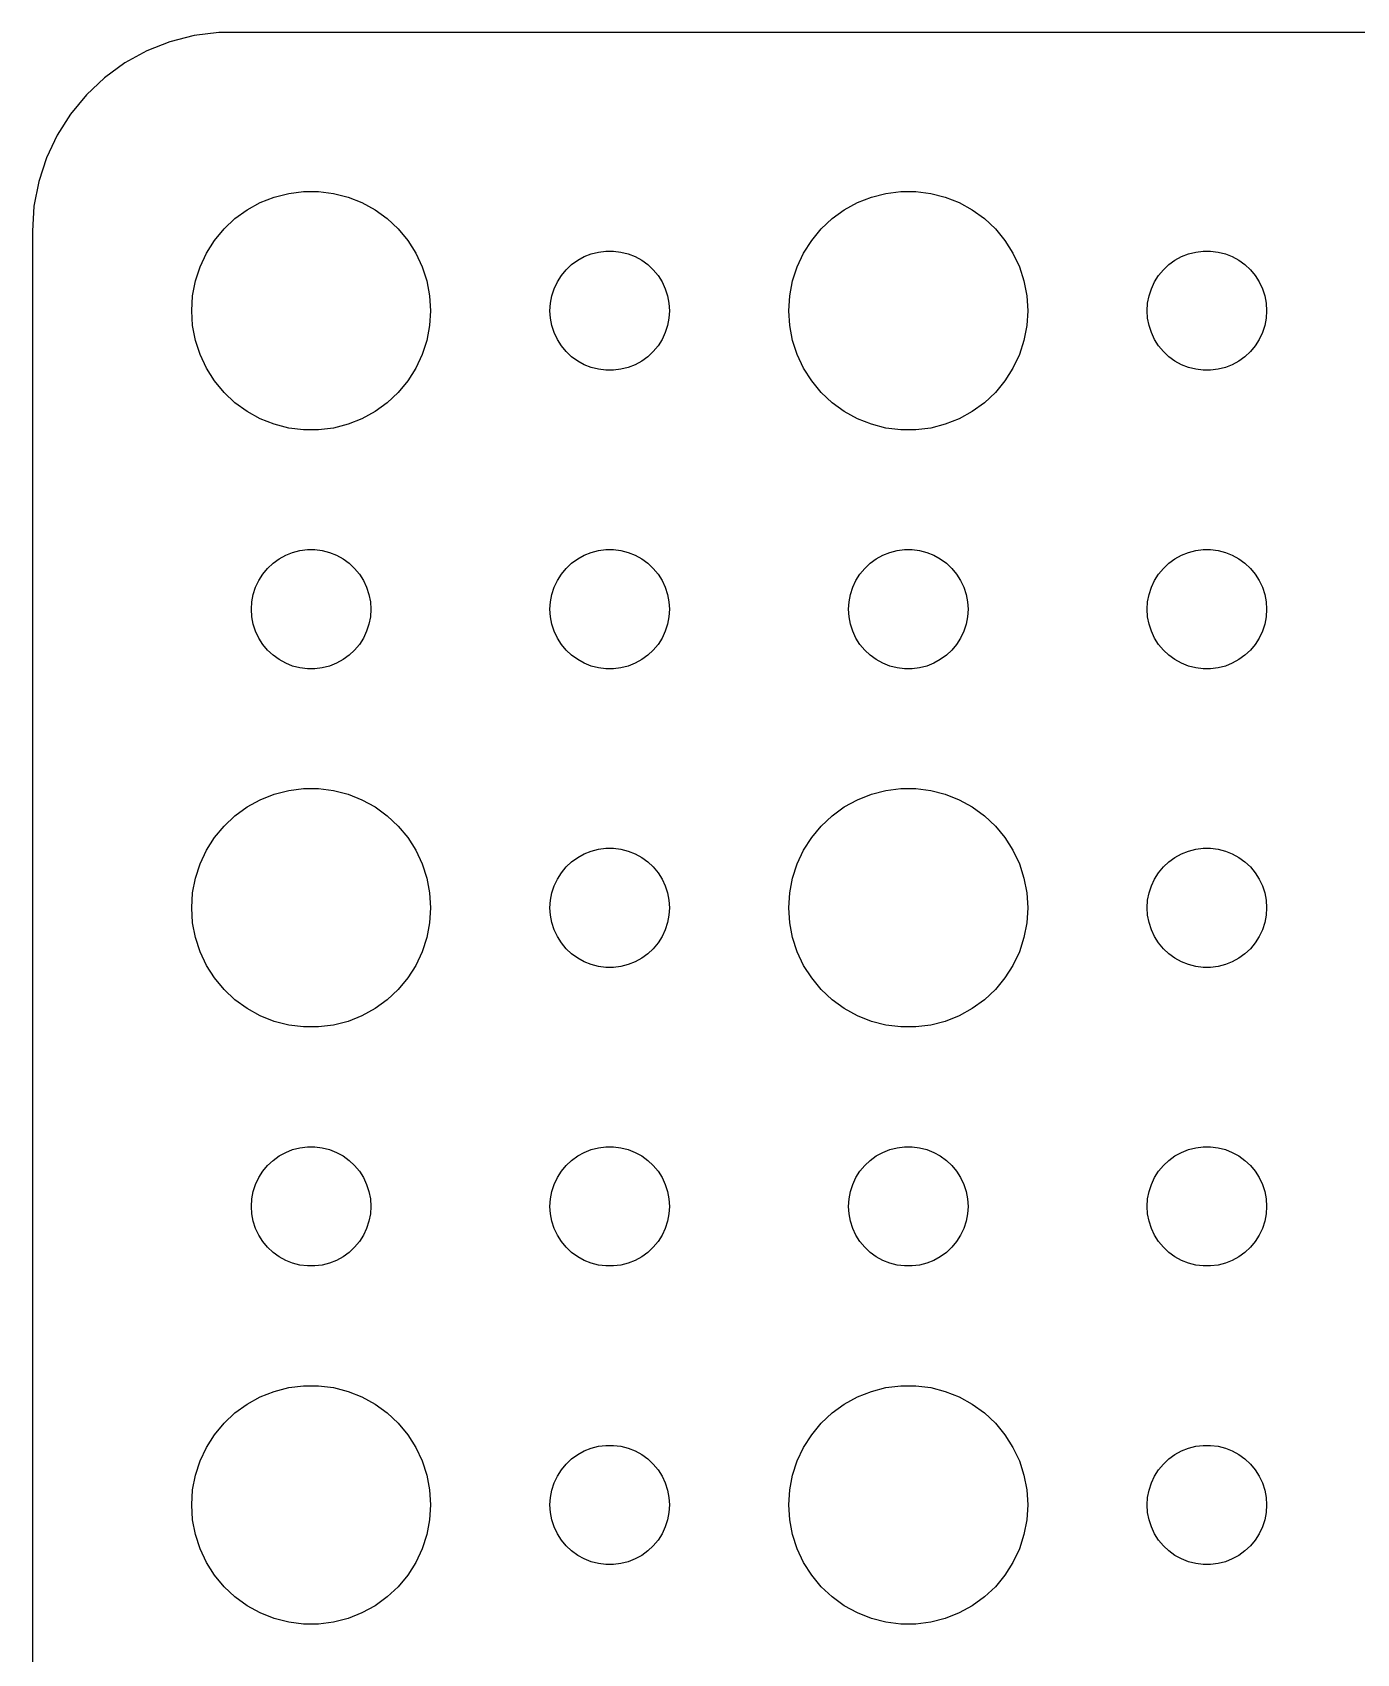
# Model space of a CAD drawing. Header units: metres. Extents: x -37 to 37, y 131 to 289.
# Drawn here: x -37 to -3.74, y 164.27 to 204.99 of the extents above; entities that cross this region are included whole.
import ezdxf

# ---------------------------------------------------------------- set-up
doc = ezdxf.new("R2010")
doc.units = ezdxf.units.M

msp = doc.modelspace()

# ---------------------------------------------------------------- linework, layer by layer
for p, q in [((-32.9369, 204.911), (-33.5451, 204.755)), ((-32.3139, 204.99), (-32.9369, 204.911)), ((32.3139, 204.99), (-32.3139, 204.99)), ((-34.1289, 204.524), (-34.6791, 204.222)), ((-33.5451, 204.755), (-34.1289, 204.524)), ((-34.6791, 204.222), (-35.1871, 203.853)), ((-35.1871, 203.853), (-35.6448, 203.423)), ((-35.6448, 203.423), (-36.0451, 202.939)), ((-36.0451, 202.939), (-36.3815, 202.409)), ((-36.3815, 202.409), (-36.6489, 201.841)), ((-36.6489, 201.841), (-36.8429, 201.243)), ((-36.8429, 201.243), (-36.9606, 200.627)), ((-31.2773, 200.714), (-30.927, 200.853)), ((-30.927, 200.853), (-30.5621, 200.947)), ((-30.5621, 200.947), (-30.1884, 200.994)), ((-30.1884, 200.994), (-29.8116, 200.994)), ((-29.8116, 200.994), (-29.4379, 200.947)), ((-29.4379, 200.947), (-29.0729, 200.853)), ((-29.0729, 200.853), (-28.7227, 200.714)), ((-16.2773, 200.714), (-15.927, 200.853)), ((-15.927, 200.853), (-15.5621, 200.947)), ((-15.5621, 200.947), (-15.1884, 200.994)), ((-15.1884, 200.994), (-14.8116, 200.994)), ((-14.8116, 200.994), (-14.4379, 200.947)), ((-14.4379, 200.947), (-14.0729, 200.853)), ((-14.0729, 200.853), (-13.7227, 200.714)), ((-36.9606, 200.627), (-37, 200)), ((-31.9123, 200.312), (-31.6075, 200.533)), ((-31.6075, 200.533), (-31.2773, 200.714)), ((-28.7227, 200.714), (-28.3925, 200.533)), ((-28.3925, 200.533), (-28.0877, 200.312)), ((-16.9123, 200.312), (-16.6075, 200.533)), ((-16.6075, 200.533), (-16.2773, 200.714)), ((-13.7227, 200.714), (-13.3925, 200.533)), ((-13.3925, 200.533), (-13.0877, 200.312)), ((-37, 200), (-37, 136)), ((-32.427, 199.763), (-32.1869, 200.054)), ((-32.1869, 200.054), (-31.9123, 200.312)), ((-28.0877, 200.312), (-27.8131, 200.054)), ((-27.8131, 200.054), (-27.5729, 199.763)), ((-17.427, 199.763), (-17.1869, 200.054)), ((-17.1869, 200.054), (-16.9123, 200.312)), ((-13.0877, 200.312), (-12.8131, 200.054)), ((-12.8131, 200.054), (-12.5729, 199.763)), ((-32.6289, 199.445), (-32.427, 199.763)), ((-27.5729, 199.763), (-27.3711, 199.445)), ((-17.6289, 199.445), (-17.427, 199.763)), ((-12.5729, 199.763), (-12.3711, 199.445)), ((-32.7893, 199.104), (-32.6289, 199.445)), ((-27.3711, 199.445), (-27.2107, 199.104)), ((-23.5934, 199.027), (-23.4561, 199.156)), ((-23.4561, 199.156), (-23.3037, 199.266)), ((-23.3037, 199.266), (-23.1387, 199.357)), ((-23.1387, 199.357), (-22.9635, 199.427)), ((-22.9635, 199.427), (-22.7811, 199.473)), ((-22.7811, 199.473), (-22.5942, 199.497)), ((-22.5942, 199.497), (-22.4058, 199.497)), ((-22.4058, 199.497), (-22.2189, 199.473)), ((-22.2189, 199.473), (-22.0365, 199.427)), ((-22.0365, 199.427), (-21.8613, 199.357)), ((-21.8613, 199.357), (-21.6963, 199.266)), ((-21.6963, 199.266), (-21.5439, 199.156)), ((-21.5439, 199.156), (-21.4065, 199.027)), ((-17.7893, 199.104), (-17.6289, 199.445)), ((-12.3711, 199.445), (-12.2107, 199.104)), ((-8.59344, 199.027), (-8.45613, 199.156)), ((-8.45613, 199.156), (-8.30373, 199.266)), ((-8.30373, 199.266), (-8.13866, 199.357)), ((-8.13866, 199.357), (-7.96352, 199.427)), ((-7.96352, 199.427), (-7.78107, 199.473)), ((-7.78107, 199.473), (-7.59418, 199.497)), ((-7.59418, 199.497), (-7.40581, 199.497)), ((-7.40581, 199.497), (-7.21892, 199.473)), ((-7.21892, 199.473), (-7.03647, 199.427)), ((-7.03647, 199.427), (-6.86133, 199.357)), ((-6.86133, 199.357), (-6.69626, 199.266)), ((-6.69626, 199.266), (-6.54385, 199.156)), ((-6.54385, 199.156), (-6.40654, 199.027)), ((-32.9763, 198.376), (-32.9057, 198.746)), ((-32.9057, 198.746), (-32.7893, 199.104)), ((-27.2107, 199.104), (-27.0942, 198.746)), ((-27.0942, 198.746), (-27.0237, 198.376)), ((-23.8145, 198.723), (-23.7135, 198.882)), ((-23.7135, 198.882), (-23.5934, 199.027)), ((-21.4065, 199.027), (-21.2865, 198.882)), ((-21.2865, 198.882), (-21.1855, 198.723)), ((-17.9763, 198.376), (-17.9057, 198.746)), ((-17.9057, 198.746), (-17.7893, 199.104)), ((-12.2107, 199.104), (-12.0942, 198.746)), ((-12.0942, 198.746), (-12.0237, 198.376)), ((-8.81445, 198.723), (-8.71352, 198.882)), ((-8.71352, 198.882), (-8.59344, 199.027)), ((-6.40654, 199.027), (-6.28647, 198.882)), ((-6.28647, 198.882), (-6.18553, 198.723)), ((-33, 198), (-32.9763, 198.376)), ((-27.0237, 198.376), (-27, 198)), ((-23.9882, 198.188), (-23.9529, 198.373)), ((-23.9529, 198.373), (-23.8947, 198.552)), ((-23.8947, 198.552), (-23.8145, 198.723)), ((-21.1855, 198.723), (-21.1053, 198.552)), ((-21.1053, 198.552), (-21.0471, 198.373)), ((-21.0471, 198.373), (-21.0118, 198.188)), ((-18, 198), (-17.9763, 198.376)), ((-12.0237, 198.376), (-12, 198)), ((-8.98816, 198.188), (-8.95287, 198.373)), ((-8.95287, 198.373), (-8.89465, 198.552)), ((-8.89465, 198.552), (-8.81445, 198.723)), ((-6.18553, 198.723), (-6.10533, 198.552)), ((-6.10533, 198.552), (-6.04712, 198.373)), ((-6.04712, 198.373), (-6.01183, 198.188)), ((-32.9763, 197.624), (-33, 198)), ((-27, 198), (-27.0237, 197.624)), ((-24, 198), (-23.9882, 198.188)), ((-23.9882, 197.812), (-24, 198)), ((-21.0118, 198.188), (-21, 198)), ((-21, 198), (-21.0118, 197.812)), ((-17.9763, 197.624), (-18, 198)), ((-12, 198), (-12.0237, 197.624)), ((-9, 198), (-8.98816, 198.188)), ((-8.98816, 197.812), (-9, 198)), ((-6.01183, 198.188), (-6, 198)), ((-6, 198), (-6.01183, 197.812)), ((-32.9057, 197.254), (-32.9763, 197.624)), ((-27.0237, 197.624), (-27.0942, 197.254)), ((-23.9529, 197.627), (-23.9882, 197.812)), ((-23.8947, 197.448), (-23.9529, 197.627)), ((-21.0471, 197.627), (-21.1053, 197.448)), ((-21.0118, 197.812), (-21.0471, 197.627)), ((-17.9057, 197.254), (-17.9763, 197.624)), ((-12.0237, 197.624), (-12.0942, 197.254)), ((-8.95287, 197.627), (-8.98816, 197.812)), ((-8.89465, 197.448), (-8.95287, 197.627)), ((-6.04712, 197.627), (-6.10533, 197.448)), ((-6.01183, 197.812), (-6.04712, 197.627)), ((-32.7893, 196.896), (-32.9057, 197.254)), ((-27.0942, 197.254), (-27.2107, 196.896)), ((-23.8145, 197.277), (-23.8947, 197.448)), ((-23.7135, 197.118), (-23.8145, 197.277)), ((-23.5934, 196.973), (-23.7135, 197.118)), ((-21.2865, 197.118), (-21.4065, 196.973)), ((-21.1855, 197.277), (-21.2865, 197.118)), ((-21.1053, 197.448), (-21.1855, 197.277)), ((-17.7893, 196.896), (-17.9057, 197.254)), ((-12.0942, 197.254), (-12.2107, 196.896)), ((-8.81445, 197.277), (-8.89465, 197.448)), ((-8.71352, 197.118), (-8.81445, 197.277)), ((-8.59344, 196.973), (-8.71352, 197.118)), ((-6.28647, 197.118), (-6.40654, 196.973)), ((-6.18553, 197.277), (-6.28647, 197.118)), ((-6.10533, 197.448), (-6.18553, 197.277)), ((-32.6289, 196.555), (-32.7893, 196.896)), ((-27.2107, 196.896), (-27.3711, 196.555)), ((-23.4561, 196.844), (-23.5934, 196.973)), ((-23.3037, 196.734), (-23.4561, 196.844)), ((-23.1387, 196.643), (-23.3037, 196.734)), ((-21.6963, 196.734), (-21.8613, 196.643)), ((-21.5439, 196.844), (-21.6963, 196.734)), ((-21.4065, 196.973), (-21.5439, 196.844)), ((-17.6289, 196.555), (-17.7893, 196.896)), ((-12.2107, 196.896), (-12.3711, 196.555)), ((-8.45613, 196.844), (-8.59344, 196.973)), ((-8.30373, 196.734), (-8.45613, 196.844)), ((-8.13866, 196.643), (-8.30373, 196.734)), ((-6.69626, 196.734), (-6.86133, 196.643)), ((-6.54385, 196.844), (-6.69626, 196.734)), ((-6.40654, 196.973), (-6.54385, 196.844)), ((-32.427, 196.237), (-32.6289, 196.555)), ((-27.3711, 196.555), (-27.5729, 196.237)), ((-22.9635, 196.573), (-23.1387, 196.643)), ((-22.7811, 196.527), (-22.9635, 196.573)), ((-22.5942, 196.503), (-22.7811, 196.527)), ((-22.4058, 196.503), (-22.5942, 196.503)), ((-22.2189, 196.527), (-22.4058, 196.503)), ((-22.0365, 196.573), (-22.2189, 196.527)), ((-21.8613, 196.643), (-22.0365, 196.573)), ((-17.427, 196.237), (-17.6289, 196.555)), ((-12.3711, 196.555), (-12.5729, 196.237)), ((-7.96352, 196.573), (-8.13866, 196.643)), ((-7.78107, 196.527), (-7.96352, 196.573)), ((-7.59418, 196.503), (-7.78107, 196.527)), ((-7.40581, 196.503), (-7.59418, 196.503)), ((-7.21892, 196.527), (-7.40581, 196.503)), ((-7.03647, 196.573), (-7.21892, 196.527)), ((-6.86133, 196.643), (-7.03647, 196.573)), ((-32.1869, 195.946), (-32.427, 196.237)), ((-31.9123, 195.688), (-32.1869, 195.946)), ((-27.8131, 195.946), (-28.0877, 195.688)), ((-27.5729, 196.237), (-27.8131, 195.946)), ((-17.1869, 195.946), (-17.427, 196.237)), ((-16.9123, 195.688), (-17.1869, 195.946)), ((-12.8131, 195.946), (-13.0877, 195.688)), ((-12.5729, 196.237), (-12.8131, 195.946)), ((-31.6075, 195.467), (-31.9123, 195.688)), ((-28.0877, 195.688), (-28.3925, 195.467)), ((-16.6075, 195.467), (-16.9123, 195.688)), ((-13.0877, 195.688), (-13.3925, 195.467)), ((-31.2773, 195.286), (-31.6075, 195.467)), ((-30.927, 195.147), (-31.2773, 195.286)), ((-30.5621, 195.053), (-30.927, 195.147)), ((-29.0729, 195.147), (-29.4379, 195.053)), ((-28.7227, 195.286), (-29.0729, 195.147)), ((-28.3925, 195.467), (-28.7227, 195.286)), ((-16.2773, 195.286), (-16.6075, 195.467)), ((-15.927, 195.147), (-16.2773, 195.286)), ((-15.5621, 195.053), (-15.927, 195.147)), ((-14.0729, 195.147), (-14.4379, 195.053)), ((-13.7227, 195.286), (-14.0729, 195.147)), ((-13.3925, 195.467), (-13.7227, 195.286)), ((-30.1884, 195.006), (-30.5621, 195.053)), ((-29.8116, 195.006), (-30.1884, 195.006)), ((-29.4379, 195.053), (-29.8116, 195.006)), ((-15.1884, 195.006), (-15.5621, 195.053)), ((-14.8116, 195.006), (-15.1884, 195.006)), ((-14.4379, 195.053), (-14.8116, 195.006)), ((-30.8037, 191.766), (-30.6387, 191.857)), ((-30.6387, 191.857), (-30.4635, 191.927)), ((-30.4635, 191.927), (-30.2811, 191.973)), ((-30.2811, 191.973), (-30.0942, 191.997)), ((-30.0942, 191.997), (-29.9058, 191.997)), ((-29.9058, 191.997), (-29.7189, 191.973)), ((-29.7189, 191.973), (-29.5365, 191.927)), ((-29.5365, 191.927), (-29.3613, 191.857)), ((-29.3613, 191.857), (-29.1963, 191.766)), ((-23.3037, 191.766), (-23.1387, 191.857)), ((-23.1387, 191.857), (-22.9635, 191.927)), ((-22.9635, 191.927), (-22.7811, 191.973)), ((-22.7811, 191.973), (-22.5942, 191.997)), ((-22.5942, 191.997), (-22.4058, 191.997)), ((-22.4058, 191.997), (-22.2189, 191.973)), ((-22.2189, 191.973), (-22.0365, 191.927)), ((-22.0365, 191.927), (-21.8613, 191.857)), ((-21.8613, 191.857), (-21.6963, 191.766)), ((-15.8037, 191.766), (-15.6387, 191.857)), ((-15.6387, 191.857), (-15.4635, 191.927)), ((-15.4635, 191.927), (-15.2811, 191.973)), ((-15.2811, 191.973), (-15.0942, 191.997)), ((-15.0942, 191.997), (-14.9058, 191.997)), ((-14.9058, 191.997), (-14.7189, 191.973)), ((-14.7189, 191.973), (-14.5365, 191.927)), ((-14.5365, 191.927), (-14.3613, 191.857)), ((-14.3613, 191.857), (-14.1963, 191.766)), ((-8.30373, 191.766), (-8.13866, 191.857)), ((-8.13866, 191.857), (-7.96352, 191.927)), ((-7.96352, 191.927), (-7.78107, 191.973)), ((-7.78107, 191.973), (-7.59418, 191.997)), ((-7.59418, 191.997), (-7.40581, 191.997)), ((-7.40581, 191.997), (-7.21892, 191.973)), ((-7.21892, 191.973), (-7.03647, 191.927)), ((-7.03647, 191.927), (-6.86133, 191.857)), ((-6.86133, 191.857), (-6.69626, 191.766)), ((-31.2135, 191.382), (-31.0934, 191.527)), ((-31.0934, 191.527), (-30.9561, 191.656)), ((-30.9561, 191.656), (-30.8037, 191.766)), ((-29.1963, 191.766), (-29.0439, 191.656)), ((-29.0439, 191.656), (-28.9065, 191.527)), ((-28.9065, 191.527), (-28.7865, 191.382)), ((-23.7135, 191.382), (-23.5934, 191.527)), ((-23.5934, 191.527), (-23.4561, 191.656)), ((-23.4561, 191.656), (-23.3037, 191.766)), ((-21.6963, 191.766), (-21.5439, 191.656)), ((-21.5439, 191.656), (-21.4065, 191.527)), ((-21.4065, 191.527), (-21.2865, 191.382)), ((-16.2135, 191.382), (-16.0934, 191.527)), ((-16.0934, 191.527), (-15.9561, 191.656)), ((-15.9561, 191.656), (-15.8037, 191.766)), ((-14.1963, 191.766), (-14.0439, 191.656)), ((-14.0439, 191.656), (-13.9065, 191.527)), ((-13.9065, 191.527), (-13.7865, 191.382)), ((-8.71352, 191.382), (-8.59344, 191.527)), ((-8.59344, 191.527), (-8.45613, 191.656)), ((-8.45613, 191.656), (-8.30373, 191.766)), ((-6.69626, 191.766), (-6.54385, 191.656)), ((-6.54385, 191.656), (-6.40654, 191.527)), ((-6.40654, 191.527), (-6.28647, 191.382)), ((-31.4529, 190.873), (-31.3947, 191.052)), ((-31.3947, 191.052), (-31.3145, 191.223)), ((-31.3145, 191.223), (-31.2135, 191.382)), ((-28.7865, 191.382), (-28.6855, 191.223)), ((-28.6855, 191.223), (-28.6053, 191.052)), ((-28.6053, 191.052), (-28.5471, 190.873)), ((-23.9529, 190.873), (-23.8947, 191.052)), ((-23.8947, 191.052), (-23.8145, 191.223)), ((-23.8145, 191.223), (-23.7135, 191.382)), ((-21.2865, 191.382), (-21.1855, 191.223)), ((-21.1855, 191.223), (-21.1053, 191.052)), ((-21.1053, 191.052), (-21.0471, 190.873)), ((-16.4529, 190.873), (-16.3947, 191.052)), ((-16.3947, 191.052), (-16.3145, 191.223)), ((-16.3145, 191.223), (-16.2135, 191.382)), ((-13.7865, 191.382), (-13.6855, 191.223)), ((-13.6855, 191.223), (-13.6053, 191.052)), ((-13.6053, 191.052), (-13.5471, 190.873)), ((-8.95287, 190.873), (-8.89465, 191.052)), ((-8.89465, 191.052), (-8.81445, 191.223)), ((-8.81445, 191.223), (-8.71352, 191.382)), ((-6.28647, 191.382), (-6.18553, 191.223)), ((-6.18553, 191.223), (-6.10533, 191.052)), ((-6.10533, 191.052), (-6.04712, 190.873)), ((-31.5, 190.5), (-31.4882, 190.688)), ((-31.4882, 190.688), (-31.4529, 190.873)), ((-28.5471, 190.873), (-28.5118, 190.688)), ((-28.5118, 190.688), (-28.5, 190.5)), ((-24, 190.5), (-23.9882, 190.688)), ((-23.9882, 190.688), (-23.9529, 190.873)), ((-21.0471, 190.873), (-21.0118, 190.688)), ((-21.0118, 190.688), (-21, 190.5)), ((-16.5, 190.5), (-16.4882, 190.688)), ((-16.4882, 190.688), (-16.4529, 190.873)), ((-13.5471, 190.873), (-13.5118, 190.688)), ((-13.5118, 190.688), (-13.5, 190.5)), ((-9, 190.5), (-8.98816, 190.688)), ((-8.98816, 190.688), (-8.95287, 190.873)), ((-6.04712, 190.873), (-6.01183, 190.688)), ((-6.01183, 190.688), (-6, 190.5)), ((-31.4882, 190.312), (-31.5, 190.5)), ((-31.4529, 190.127), (-31.4882, 190.312)), ((-28.5118, 190.312), (-28.5471, 190.127)), ((-28.5, 190.5), (-28.5118, 190.312)), ((-23.9882, 190.312), (-24, 190.5)), ((-23.9529, 190.127), (-23.9882, 190.312)), ((-21.0118, 190.312), (-21.0471, 190.127)), ((-21, 190.5), (-21.0118, 190.312)), ((-16.4882, 190.312), (-16.5, 190.5)), ((-16.4529, 190.127), (-16.4882, 190.312)), ((-13.5118, 190.312), (-13.5471, 190.127)), ((-13.5, 190.5), (-13.5118, 190.312)), ((-8.98816, 190.312), (-9, 190.5)), ((-8.95287, 190.127), (-8.98816, 190.312)), ((-6.01183, 190.312), (-6.04712, 190.127)), ((-6, 190.5), (-6.01183, 190.312)), ((-31.3947, 189.948), (-31.4529, 190.127)), ((-31.3145, 189.777), (-31.3947, 189.948)), ((-31.2135, 189.618), (-31.3145, 189.777)), ((-28.6855, 189.777), (-28.7865, 189.618)), ((-28.6053, 189.948), (-28.6855, 189.777)), ((-28.5471, 190.127), (-28.6053, 189.948)), ((-23.8947, 189.948), (-23.9529, 190.127)), ((-23.8145, 189.777), (-23.8947, 189.948)), ((-23.7135, 189.618), (-23.8145, 189.777)), ((-21.1855, 189.777), (-21.2865, 189.618)), ((-21.1053, 189.948), (-21.1855, 189.777)), ((-21.0471, 190.127), (-21.1053, 189.948)), ((-16.3947, 189.948), (-16.4529, 190.127)), ((-16.3145, 189.777), (-16.3947, 189.948)), ((-16.2135, 189.618), (-16.3145, 189.777)), ((-13.6855, 189.777), (-13.7865, 189.618)), ((-13.6053, 189.948), (-13.6855, 189.777)), ((-13.5471, 190.127), (-13.6053, 189.948)), ((-8.89465, 189.948), (-8.95287, 190.127)), ((-8.81445, 189.777), (-8.89465, 189.948)), ((-8.71352, 189.618), (-8.81445, 189.777)), ((-6.18553, 189.777), (-6.28647, 189.618)), ((-6.10533, 189.948), (-6.18553, 189.777)), ((-6.04712, 190.127), (-6.10533, 189.948)), ((-31.0934, 189.473), (-31.2135, 189.618)), ((-30.9561, 189.344), (-31.0934, 189.473)), ((-28.9065, 189.473), (-29.0439, 189.344)), ((-28.7865, 189.618), (-28.9065, 189.473)), ((-23.5934, 189.473), (-23.7135, 189.618)), ((-23.4561, 189.344), (-23.5934, 189.473)), ((-21.4065, 189.473), (-21.5439, 189.344)), ((-21.2865, 189.618), (-21.4065, 189.473)), ((-16.0934, 189.473), (-16.2135, 189.618)), ((-15.9561, 189.344), (-16.0934, 189.473)), ((-13.9065, 189.473), (-14.0439, 189.344)), ((-13.7865, 189.618), (-13.9065, 189.473)), ((-8.59344, 189.473), (-8.71352, 189.618)), ((-8.45613, 189.344), (-8.59344, 189.473)), ((-6.40654, 189.473), (-6.54385, 189.344)), ((-6.28647, 189.618), (-6.40654, 189.473)), ((-30.8037, 189.234), (-30.9561, 189.344)), ((-30.6387, 189.143), (-30.8037, 189.234)), ((-30.4635, 189.073), (-30.6387, 189.143)), ((-30.2811, 189.027), (-30.4635, 189.073)), ((-30.0942, 189.003), (-30.2811, 189.027)), ((-29.9058, 189.003), (-30.0942, 189.003)), ((-29.7189, 189.027), (-29.9058, 189.003)), ((-29.5365, 189.073), (-29.7189, 189.027)), ((-29.3613, 189.143), (-29.5365, 189.073)), ((-29.1963, 189.234), (-29.3613, 189.143)), ((-29.0439, 189.344), (-29.1963, 189.234)), ((-23.3037, 189.234), (-23.4561, 189.344)), ((-23.1387, 189.143), (-23.3037, 189.234)), ((-22.9635, 189.073), (-23.1387, 189.143)), ((-22.7811, 189.027), (-22.9635, 189.073)), ((-22.5942, 189.003), (-22.7811, 189.027)), ((-22.4058, 189.003), (-22.5942, 189.003)), ((-22.2189, 189.027), (-22.4058, 189.003)), ((-22.0365, 189.073), (-22.2189, 189.027)), ((-21.8613, 189.143), (-22.0365, 189.073)), ((-21.6963, 189.234), (-21.8613, 189.143)), ((-21.5439, 189.344), (-21.6963, 189.234)), ((-15.8037, 189.234), (-15.9561, 189.344)), ((-15.6387, 189.143), (-15.8037, 189.234)), ((-15.4635, 189.073), (-15.6387, 189.143)), ((-15.2811, 189.027), (-15.4635, 189.073)), ((-15.0942, 189.003), (-15.2811, 189.027)), ((-14.9058, 189.003), (-15.0942, 189.003)), ((-14.7189, 189.027), (-14.9058, 189.003)), ((-14.5365, 189.073), (-14.7189, 189.027)), ((-14.3613, 189.143), (-14.5365, 189.073)), ((-14.1963, 189.234), (-14.3613, 189.143)), ((-14.0439, 189.344), (-14.1963, 189.234)), ((-8.30373, 189.234), (-8.45613, 189.344)), ((-8.13866, 189.143), (-8.30373, 189.234)), ((-7.96352, 189.073), (-8.13866, 189.143)), ((-7.78107, 189.027), (-7.96352, 189.073)), ((-7.59418, 189.003), (-7.78107, 189.027)), ((-7.40581, 189.003), (-7.59418, 189.003)), ((-7.21892, 189.027), (-7.40581, 189.003)), ((-7.03647, 189.073), (-7.21892, 189.027)), ((-6.86133, 189.143), (-7.03647, 189.073)), ((-6.69626, 189.234), (-6.86133, 189.143)), ((-6.54385, 189.344), (-6.69626, 189.234)), ((-31.6075, 185.533), (-31.2773, 185.714)), ((-31.2773, 185.714), (-30.927, 185.853)), ((-30.927, 185.853), (-30.5621, 185.947)), ((-30.5621, 185.947), (-30.1884, 185.994)), ((-30.1884, 185.994), (-29.8116, 185.994)), ((-29.8116, 185.994), (-29.4379, 185.947)), ((-29.4379, 185.947), (-29.0729, 185.853)), ((-29.0729, 185.853), (-28.7227, 185.714)), ((-28.7227, 185.714), (-28.3925, 185.533)), ((-16.6075, 185.533), (-16.2773, 185.714)), ((-16.2773, 185.714), (-15.927, 185.853)), ((-15.927, 185.853), (-15.5621, 185.947)), ((-15.5621, 185.947), (-15.1884, 185.994)), ((-15.1884, 185.994), (-14.8116, 185.994)), ((-14.8116, 185.994), (-14.4379, 185.947)), ((-14.4379, 185.947), (-14.0729, 185.853)), ((-14.0729, 185.853), (-13.7227, 185.714)), ((-13.7227, 185.714), (-13.3925, 185.533)), ((-32.1869, 185.054), (-31.9123, 185.312)), ((-31.9123, 185.312), (-31.6075, 185.533)), ((-28.3925, 185.533), (-28.0877, 185.312)), ((-28.0877, 185.312), (-27.8131, 185.054)), ((-17.1869, 185.054), (-16.9123, 185.312)), ((-16.9123, 185.312), (-16.6075, 185.533)), ((-13.3925, 185.533), (-13.0877, 185.312)), ((-13.0877, 185.312), (-12.8131, 185.054)), ((-32.427, 184.763), (-32.1869, 185.054)), ((-27.8131, 185.054), (-27.5729, 184.763)), ((-17.427, 184.763), (-17.1869, 185.054)), ((-12.8131, 185.054), (-12.5729, 184.763)), ((-32.6289, 184.445), (-32.427, 184.763)), ((-27.5729, 184.763), (-27.3711, 184.445)), ((-22.7811, 184.473), (-22.5942, 184.497)), ((-22.5942, 184.497), (-22.4058, 184.497)), ((-22.4058, 184.497), (-22.2189, 184.473)), ((-17.6289, 184.445), (-17.427, 184.763)), ((-12.5729, 184.763), (-12.3711, 184.445)), ((-7.78107, 184.473), (-7.59418, 184.497)), ((-7.59418, 184.497), (-7.40581, 184.497)), ((-7.40581, 184.497), (-7.21892, 184.473)), ((-32.9057, 183.746), (-32.7893, 184.104)), ((-32.7893, 184.104), (-32.6289, 184.445)), ((-27.3711, 184.445), (-27.2107, 184.104)), ((-27.2107, 184.104), (-27.0942, 183.746)), ((-23.5934, 184.027), (-23.4561, 184.156)), ((-23.4561, 184.156), (-23.3037, 184.266)), ((-23.3037, 184.266), (-23.1387, 184.357)), ((-23.1387, 184.357), (-22.9635, 184.427)), ((-22.9635, 184.427), (-22.7811, 184.473)), ((-22.2189, 184.473), (-22.0365, 184.427)), ((-22.0365, 184.427), (-21.8613, 184.357)), ((-21.8613, 184.357), (-21.6963, 184.266)), ((-21.6963, 184.266), (-21.5439, 184.156)), ((-21.5439, 184.156), (-21.4065, 184.027)), ((-17.9057, 183.746), (-17.7893, 184.104)), ((-17.7893, 184.104), (-17.6289, 184.445)), ((-12.3711, 184.445), (-12.2107, 184.104)), ((-12.2107, 184.104), (-12.0942, 183.746)), ((-8.59344, 184.027), (-8.45613, 184.156)), ((-8.45613, 184.156), (-8.30373, 184.266)), ((-8.30373, 184.266), (-8.13866, 184.357)), ((-8.13866, 184.357), (-7.96352, 184.427)), ((-7.96352, 184.427), (-7.78107, 184.473)), ((-7.21892, 184.473), (-7.03647, 184.427)), ((-7.03647, 184.427), (-6.86133, 184.357)), ((-6.86133, 184.357), (-6.69626, 184.266)), ((-6.69626, 184.266), (-6.54385, 184.156)), ((-6.54385, 184.156), (-6.40654, 184.027)), ((-32.9763, 183.376), (-32.9057, 183.746)), ((-27.0942, 183.746), (-27.0237, 183.376)), ((-23.8947, 183.552), (-23.8145, 183.723)), ((-23.8145, 183.723), (-23.7135, 183.882)), ((-23.7135, 183.882), (-23.5934, 184.027)), ((-21.4065, 184.027), (-21.2865, 183.882)), ((-21.2865, 183.882), (-21.1855, 183.723)), ((-21.1855, 183.723), (-21.1053, 183.552)), ((-17.9763, 183.376), (-17.9057, 183.746)), ((-12.0942, 183.746), (-12.0237, 183.376)), ((-8.89465, 183.552), (-8.81445, 183.723)), ((-8.81445, 183.723), (-8.71352, 183.882)), ((-8.71352, 183.882), (-8.59344, 184.027)), ((-6.40654, 184.027), (-6.28647, 183.882)), ((-6.28647, 183.882), (-6.18553, 183.723)), ((-6.18553, 183.723), (-6.10533, 183.552)), ((-33, 183), (-32.9763, 183.376)), ((-27.0237, 183.376), (-27, 183)), ((-23.9882, 183.188), (-23.9529, 183.373)), ((-23.9529, 183.373), (-23.8947, 183.552)), ((-21.1053, 183.552), (-21.0471, 183.373)), ((-21.0471, 183.373), (-21.0118, 183.188)), ((-18, 183), (-17.9763, 183.376)), ((-12.0237, 183.376), (-12, 183)), ((-8.98816, 183.188), (-8.95287, 183.373)), ((-8.95287, 183.373), (-8.89465, 183.552)), ((-6.10533, 183.552), (-6.04712, 183.373)), ((-6.04712, 183.373), (-6.01183, 183.188)), ((-32.9763, 182.624), (-33, 183)), ((-27, 183), (-27.0237, 182.624)), ((-24, 183), (-23.9882, 183.188)), ((-23.9882, 182.812), (-24, 183)), ((-21.0118, 183.188), (-21, 183)), ((-21, 183), (-21.0118, 182.812)), ((-17.9763, 182.624), (-18, 183)), ((-12, 183), (-12.0237, 182.624)), ((-9, 183), (-8.98816, 183.188)), ((-8.98816, 182.812), (-9, 183)), ((-6.01183, 183.188), (-6, 183)), ((-6, 183), (-6.01183, 182.812)), ((-32.9057, 182.254), (-32.9763, 182.624)), ((-27.0237, 182.624), (-27.0942, 182.254)), ((-23.9529, 182.627), (-23.9882, 182.812)), ((-23.8947, 182.448), (-23.9529, 182.627)), ((-23.8145, 182.277), (-23.8947, 182.448)), ((-21.1053, 182.448), (-21.1855, 182.277)), ((-21.0471, 182.627), (-21.1053, 182.448)), ((-21.0118, 182.812), (-21.0471, 182.627)), ((-17.9057, 182.254), (-17.9763, 182.624)), ((-12.0237, 182.624), (-12.0942, 182.254)), ((-8.95287, 182.627), (-8.98816, 182.812)), ((-8.89465, 182.448), (-8.95287, 182.627)), ((-8.81445, 182.277), (-8.89465, 182.448)), ((-6.10533, 182.448), (-6.18553, 182.277)), ((-6.04712, 182.627), (-6.10533, 182.448)), ((-6.01183, 182.812), (-6.04712, 182.627)), ((-32.7893, 181.896), (-32.9057, 182.254)), ((-27.0942, 182.254), (-27.2107, 181.896)), ((-23.7135, 182.118), (-23.8145, 182.277)), ((-23.5934, 181.973), (-23.7135, 182.118)), ((-21.2865, 182.118), (-21.4065, 181.973)), ((-21.1855, 182.277), (-21.2865, 182.118)), ((-17.7893, 181.896), (-17.9057, 182.254)), ((-12.0942, 182.254), (-12.2107, 181.896)), ((-8.71352, 182.118), (-8.81445, 182.277)), ((-8.59344, 181.973), (-8.71352, 182.118)), ((-6.28647, 182.118), (-6.40654, 181.973)), ((-6.18553, 182.277), (-6.28647, 182.118)), ((-32.6289, 181.555), (-32.7893, 181.896)), ((-27.2107, 181.896), (-27.3711, 181.555)), ((-23.4561, 181.844), (-23.5934, 181.973)), ((-23.3037, 181.734), (-23.4561, 181.844)), ((-23.1387, 181.643), (-23.3037, 181.734)), ((-22.9635, 181.573), (-23.1387, 181.643)), ((-21.8613, 181.643), (-22.0365, 181.573)), ((-21.6963, 181.734), (-21.8613, 181.643)), ((-21.5439, 181.844), (-21.6963, 181.734)), ((-21.4065, 181.973), (-21.5439, 181.844)), ((-17.6289, 181.555), (-17.7893, 181.896)), ((-12.2107, 181.896), (-12.3711, 181.555)), ((-8.45613, 181.844), (-8.59344, 181.973)), ((-8.30373, 181.734), (-8.45613, 181.844)), ((-8.13866, 181.643), (-8.30373, 181.734)), ((-7.96352, 181.573), (-8.13866, 181.643)), ((-6.86133, 181.643), (-7.03647, 181.573)), ((-6.69626, 181.734), (-6.86133, 181.643)), ((-6.54385, 181.844), (-6.69626, 181.734)), ((-6.40654, 181.973), (-6.54385, 181.844)), ((-32.427, 181.237), (-32.6289, 181.555)), ((-32.1869, 180.946), (-32.427, 181.237)), ((-27.5729, 181.237), (-27.8131, 180.946)), ((-27.3711, 181.555), (-27.5729, 181.237)), ((-22.7811, 181.527), (-22.9635, 181.573)), ((-22.5942, 181.503), (-22.7811, 181.527)), ((-22.4058, 181.503), (-22.5942, 181.503)), ((-22.2189, 181.527), (-22.4058, 181.503)), ((-22.0365, 181.573), (-22.2189, 181.527)), ((-17.427, 181.237), (-17.6289, 181.555)), ((-17.1869, 180.946), (-17.427, 181.237)), ((-12.5729, 181.237), (-12.8131, 180.946)), ((-12.3711, 181.555), (-12.5729, 181.237)), ((-7.78107, 181.527), (-7.96352, 181.573)), ((-7.59418, 181.503), (-7.78107, 181.527)), ((-7.40581, 181.503), (-7.59418, 181.503)), ((-7.21892, 181.527), (-7.40581, 181.503)), ((-7.03647, 181.573), (-7.21892, 181.527)), ((-31.9123, 180.688), (-32.1869, 180.946)), ((-27.8131, 180.946), (-28.0877, 180.688)), ((-16.9123, 180.688), (-17.1869, 180.946)), ((-12.8131, 180.946), (-13.0877, 180.688)), ((-31.6075, 180.467), (-31.9123, 180.688)), ((-31.2773, 180.286), (-31.6075, 180.467)), ((-28.3925, 180.467), (-28.7227, 180.286)), ((-28.0877, 180.688), (-28.3925, 180.467)), ((-16.6075, 180.467), (-16.9123, 180.688)), ((-16.2773, 180.286), (-16.6075, 180.467)), ((-13.3925, 180.467), (-13.7227, 180.286)), ((-13.0877, 180.688), (-13.3925, 180.467)), ((-30.927, 180.147), (-31.2773, 180.286)), ((-30.5621, 180.053), (-30.927, 180.147)), ((-30.1884, 180.006), (-30.5621, 180.053)), ((-29.8116, 180.006), (-30.1884, 180.006)), ((-29.4379, 180.053), (-29.8116, 180.006)), ((-29.0729, 180.147), (-29.4379, 180.053)), ((-28.7227, 180.286), (-29.0729, 180.147)), ((-15.927, 180.147), (-16.2773, 180.286)), ((-15.5621, 180.053), (-15.927, 180.147)), ((-15.1884, 180.006), (-15.5621, 180.053)), ((-14.8116, 180.006), (-15.1884, 180.006)), ((-14.4379, 180.053), (-14.8116, 180.006)), ((-14.0729, 180.147), (-14.4379, 180.053)), ((-13.7227, 180.286), (-14.0729, 180.147)), ((-30.9561, 176.656), (-30.8037, 176.766)), ((-30.8037, 176.766), (-30.6387, 176.857)), ((-30.6387, 176.857), (-30.4635, 176.927)), ((-30.4635, 176.927), (-30.2811, 176.973)), ((-30.2811, 176.973), (-30.0942, 176.997)), ((-30.0942, 176.997), (-29.9058, 176.997)), ((-29.9058, 176.997), (-29.7189, 176.973)), ((-29.7189, 176.973), (-29.5365, 176.927)), ((-29.5365, 176.927), (-29.3613, 176.857)), ((-29.3613, 176.857), (-29.1963, 176.766)), ((-29.1963, 176.766), (-29.0439, 176.656)), ((-23.4561, 176.656), (-23.3037, 176.766)), ((-23.3037, 176.766), (-23.1387, 176.857)), ((-23.1387, 176.857), (-22.9635, 176.927)), ((-22.9635, 176.927), (-22.7811, 176.973)), ((-22.7811, 176.973), (-22.5942, 176.997)), ((-22.5942, 176.997), (-22.4058, 176.997)), ((-22.4058, 176.997), (-22.2189, 176.973)), ((-22.2189, 176.973), (-22.0365, 176.927)), ((-22.0365, 176.927), (-21.8613, 176.857)), ((-21.8613, 176.857), (-21.6963, 176.766)), ((-21.6963, 176.766), (-21.5439, 176.656)), ((-15.9561, 176.656), (-15.8037, 176.766)), ((-15.8037, 176.766), (-15.6387, 176.857)), ((-15.6387, 176.857), (-15.4635, 176.927)), ((-15.4635, 176.927), (-15.2811, 176.973)), ((-15.2811, 176.973), (-15.0942, 176.997)), ((-15.0942, 176.997), (-14.9058, 176.997)), ((-14.9058, 176.997), (-14.7189, 176.973)), ((-14.7189, 176.973), (-14.5365, 176.927)), ((-14.5365, 176.927), (-14.3613, 176.857)), ((-14.3613, 176.857), (-14.1963, 176.766)), ((-14.1963, 176.766), (-14.0439, 176.656)), ((-8.45613, 176.656), (-8.30373, 176.766)), ((-8.30373, 176.766), (-8.13866, 176.857)), ((-8.13866, 176.857), (-7.96352, 176.927)), ((-7.96352, 176.927), (-7.78107, 176.973)), ((-7.78107, 176.973), (-7.59418, 176.997)), ((-7.59418, 176.997), (-7.40581, 176.997)), ((-7.40581, 176.997), (-7.21892, 176.973)), ((-7.21892, 176.973), (-7.03647, 176.927)), ((-7.03647, 176.927), (-6.86133, 176.857)), ((-6.86133, 176.857), (-6.69626, 176.766)), ((-6.69626, 176.766), (-6.54385, 176.656)), ((-31.3145, 176.223), (-31.2135, 176.382)), ((-31.2135, 176.382), (-31.0934, 176.527)), ((-31.0934, 176.527), (-30.9561, 176.656)), ((-29.0439, 176.656), (-28.9065, 176.527)), ((-28.9065, 176.527), (-28.7865, 176.382)), ((-28.7865, 176.382), (-28.6855, 176.223)), ((-23.8145, 176.223), (-23.7135, 176.382)), ((-23.7135, 176.382), (-23.5934, 176.527)), ((-23.5934, 176.527), (-23.4561, 176.656)), ((-21.5439, 176.656), (-21.4065, 176.527)), ((-21.4065, 176.527), (-21.2865, 176.382)), ((-21.2865, 176.382), (-21.1855, 176.223)), ((-16.3145, 176.223), (-16.2135, 176.382)), ((-16.2135, 176.382), (-16.0934, 176.527)), ((-16.0934, 176.527), (-15.9561, 176.656)), ((-14.0439, 176.656), (-13.9065, 176.527)), ((-13.9065, 176.527), (-13.7865, 176.382)), ((-13.7865, 176.382), (-13.6855, 176.223)), ((-8.81445, 176.223), (-8.71352, 176.382)), ((-8.71352, 176.382), (-8.59344, 176.527)), ((-8.59344, 176.527), (-8.45613, 176.656)), ((-6.54385, 176.656), (-6.40654, 176.527)), ((-6.40654, 176.527), (-6.28647, 176.382)), ((-6.28647, 176.382), (-6.18553, 176.223)), ((-31.4529, 175.873), (-31.3947, 176.052)), ((-31.3947, 176.052), (-31.3145, 176.223)), ((-28.6855, 176.223), (-28.6053, 176.052)), ((-28.6053, 176.052), (-28.5471, 175.873)), ((-23.9529, 175.873), (-23.8947, 176.052)), ((-23.8947, 176.052), (-23.8145, 176.223)), ((-21.1855, 176.223), (-21.1053, 176.052)), ((-21.1053, 176.052), (-21.0471, 175.873)), ((-16.4529, 175.873), (-16.3947, 176.052)), ((-16.3947, 176.052), (-16.3145, 176.223)), ((-13.6855, 176.223), (-13.6053, 176.052)), ((-13.6053, 176.052), (-13.5471, 175.873)), ((-8.95287, 175.873), (-8.89465, 176.052)), ((-8.89465, 176.052), (-8.81445, 176.223)), ((-6.18553, 176.223), (-6.10533, 176.052)), ((-6.10533, 176.052), (-6.04712, 175.873)), ((-31.5, 175.5), (-31.4882, 175.688)), ((-31.4882, 175.688), (-31.4529, 175.873)), ((-28.5471, 175.873), (-28.5118, 175.688)), ((-28.5118, 175.688), (-28.5, 175.5)), ((-24, 175.5), (-23.9882, 175.688)), ((-23.9882, 175.688), (-23.9529, 175.873)), ((-21.0471, 175.873), (-21.0118, 175.688)), ((-21.0118, 175.688), (-21, 175.5)), ((-16.5, 175.5), (-16.4882, 175.688)), ((-16.4882, 175.688), (-16.4529, 175.873)), ((-13.5471, 175.873), (-13.5118, 175.688)), ((-13.5118, 175.688), (-13.5, 175.5)), ((-9, 175.5), (-8.98816, 175.688)), ((-8.98816, 175.688), (-8.95287, 175.873)), ((-6.04712, 175.873), (-6.01183, 175.688)), ((-6.01183, 175.688), (-6, 175.5)), ((-31.4882, 175.312), (-31.5, 175.5)), ((-31.4529, 175.127), (-31.4882, 175.312)), ((-31.3947, 174.948), (-31.4529, 175.127)), ((-28.5471, 175.127), (-28.6053, 174.948)), ((-28.5118, 175.312), (-28.5471, 175.127)), ((-28.5, 175.5), (-28.5118, 175.312)), ((-23.9882, 175.312), (-24, 175.5)), ((-23.9529, 175.127), (-23.9882, 175.312)), ((-23.8947, 174.948), (-23.9529, 175.127)), ((-21.0471, 175.127), (-21.1053, 174.948)), ((-21.0118, 175.312), (-21.0471, 175.127)), ((-21, 175.5), (-21.0118, 175.312)), ((-16.4882, 175.312), (-16.5, 175.5)), ((-16.4529, 175.127), (-16.4882, 175.312)), ((-16.3947, 174.948), (-16.4529, 175.127)), ((-13.5471, 175.127), (-13.6053, 174.948)), ((-13.5118, 175.312), (-13.5471, 175.127)), ((-13.5, 175.5), (-13.5118, 175.312)), ((-8.98816, 175.312), (-9, 175.5)), ((-8.95287, 175.127), (-8.98816, 175.312)), ((-8.89465, 174.948), (-8.95287, 175.127)), ((-6.04712, 175.127), (-6.10533, 174.948)), ((-6.01183, 175.312), (-6.04712, 175.127)), ((-6, 175.5), (-6.01183, 175.312)), ((-31.3145, 174.777), (-31.3947, 174.948)), ((-31.2135, 174.618), (-31.3145, 174.777)), ((-28.6855, 174.777), (-28.7865, 174.618)), ((-28.6053, 174.948), (-28.6855, 174.777)), ((-23.8145, 174.777), (-23.8947, 174.948)), ((-23.7135, 174.618), (-23.8145, 174.777)), ((-21.1855, 174.777), (-21.2865, 174.618)), ((-21.1053, 174.948), (-21.1855, 174.777)), ((-16.3145, 174.777), (-16.3947, 174.948)), ((-16.2135, 174.618), (-16.3145, 174.777)), ((-13.6855, 174.777), (-13.7865, 174.618)), ((-13.6053, 174.948), (-13.6855, 174.777)), ((-8.81445, 174.777), (-8.89465, 174.948)), ((-8.71352, 174.618), (-8.81445, 174.777)), ((-6.18553, 174.777), (-6.28647, 174.618)), ((-6.10533, 174.948), (-6.18553, 174.777)), ((-31.0934, 174.473), (-31.2135, 174.618)), ((-30.9561, 174.344), (-31.0934, 174.473)), ((-30.8037, 174.234), (-30.9561, 174.344)), ((-29.0439, 174.344), (-29.1963, 174.234)), ((-28.9065, 174.473), (-29.0439, 174.344)), ((-28.7865, 174.618), (-28.9065, 174.473)), ((-23.5934, 174.473), (-23.7135, 174.618)), ((-23.4561, 174.344), (-23.5934, 174.473)), ((-23.3037, 174.234), (-23.4561, 174.344)), ((-21.5439, 174.344), (-21.6963, 174.234)), ((-21.4065, 174.473), (-21.5439, 174.344)), ((-21.2865, 174.618), (-21.4065, 174.473)), ((-16.0934, 174.473), (-16.2135, 174.618)), ((-15.9561, 174.344), (-16.0934, 174.473)), ((-15.8037, 174.234), (-15.9561, 174.344)), ((-14.0439, 174.344), (-14.1963, 174.234)), ((-13.9065, 174.473), (-14.0439, 174.344)), ((-13.7865, 174.618), (-13.9065, 174.473)), ((-8.59344, 174.473), (-8.71352, 174.618)), ((-8.45613, 174.344), (-8.59344, 174.473)), ((-8.30373, 174.234), (-8.45613, 174.344)), ((-6.54385, 174.344), (-6.69626, 174.234)), ((-6.40654, 174.473), (-6.54385, 174.344)), ((-6.28647, 174.618), (-6.40654, 174.473)), ((-30.6387, 174.143), (-30.8037, 174.234)), ((-30.4635, 174.073), (-30.6387, 174.143)), ((-30.2811, 174.027), (-30.4635, 174.073)), ((-30.0942, 174.003), (-30.2811, 174.027)), ((-29.9058, 174.003), (-30.0942, 174.003)), ((-29.7189, 174.027), (-29.9058, 174.003)), ((-29.5365, 174.073), (-29.7189, 174.027)), ((-29.3613, 174.143), (-29.5365, 174.073)), ((-29.1963, 174.234), (-29.3613, 174.143)), ((-23.1387, 174.143), (-23.3037, 174.234)), ((-22.9635, 174.073), (-23.1387, 174.143)), ((-22.7811, 174.027), (-22.9635, 174.073)), ((-22.5942, 174.003), (-22.7811, 174.027)), ((-22.4058, 174.003), (-22.5942, 174.003)), ((-22.2189, 174.027), (-22.4058, 174.003)), ((-22.0365, 174.073), (-22.2189, 174.027)), ((-21.8613, 174.143), (-22.0365, 174.073)), ((-21.6963, 174.234), (-21.8613, 174.143)), ((-15.6387, 174.143), (-15.8037, 174.234)), ((-15.4635, 174.073), (-15.6387, 174.143)), ((-15.2811, 174.027), (-15.4635, 174.073)), ((-15.0942, 174.003), (-15.2811, 174.027)), ((-14.9058, 174.003), (-15.0942, 174.003)), ((-14.7189, 174.027), (-14.9058, 174.003)), ((-14.5365, 174.073), (-14.7189, 174.027)), ((-14.3613, 174.143), (-14.5365, 174.073)), ((-14.1963, 174.234), (-14.3613, 174.143)), ((-8.13866, 174.143), (-8.30373, 174.234)), ((-7.96352, 174.073), (-8.13866, 174.143)), ((-7.78107, 174.027), (-7.96352, 174.073)), ((-7.59418, 174.003), (-7.78107, 174.027)), ((-7.40581, 174.003), (-7.59418, 174.003)), ((-7.21892, 174.027), (-7.40581, 174.003)), ((-7.03647, 174.073), (-7.21892, 174.027)), ((-6.86133, 174.143), (-7.03647, 174.073)), ((-6.69626, 174.234), (-6.86133, 174.143)), ((-31.6075, 170.533), (-31.2773, 170.714)), ((-31.2773, 170.714), (-30.927, 170.853)), ((-30.927, 170.853), (-30.5621, 170.947)), ((-30.5621, 170.947), (-30.1884, 170.994)), ((-30.1884, 170.994), (-29.8116, 170.994)), ((-29.8116, 170.994), (-29.4379, 170.947)), ((-29.4379, 170.947), (-29.0729, 170.853)), ((-29.0729, 170.853), (-28.7227, 170.714)), ((-28.7227, 170.714), (-28.3925, 170.533)), ((-16.6075, 170.533), (-16.2773, 170.714)), ((-16.2773, 170.714), (-15.927, 170.853)), ((-15.927, 170.853), (-15.5621, 170.947)), ((-15.5621, 170.947), (-15.1884, 170.994)), ((-15.1884, 170.994), (-14.8116, 170.994)), ((-14.8116, 170.994), (-14.4379, 170.947)), ((-14.4379, 170.947), (-14.0729, 170.853)), ((-14.0729, 170.853), (-13.7227, 170.714)), ((-13.7227, 170.714), (-13.3925, 170.533)), ((-32.1869, 170.054), (-31.9123, 170.312)), ((-31.9123, 170.312), (-31.6075, 170.533)), ((-28.3925, 170.533), (-28.0877, 170.312)), ((-28.0877, 170.312), (-27.8131, 170.054)), ((-17.1869, 170.054), (-16.9123, 170.312)), ((-16.9123, 170.312), (-16.6075, 170.533)), ((-13.3925, 170.533), (-13.0877, 170.312)), ((-13.0877, 170.312), (-12.8131, 170.054)), ((-32.427, 169.763), (-32.1869, 170.054)), ((-27.8131, 170.054), (-27.5729, 169.763)), ((-17.427, 169.763), (-17.1869, 170.054)), ((-12.8131, 170.054), (-12.5729, 169.763)), ((-32.7893, 169.104), (-32.6289, 169.445)), ((-32.6289, 169.445), (-32.427, 169.763)), ((-27.5729, 169.763), (-27.3711, 169.445)), ((-27.3711, 169.445), (-27.2107, 169.104)), ((-23.1387, 169.357), (-22.9635, 169.427)), ((-22.9635, 169.427), (-22.7811, 169.473)), ((-22.7811, 169.473), (-22.5942, 169.497)), ((-22.5942, 169.497), (-22.4058, 169.497)), ((-22.4058, 169.497), (-22.2189, 169.473)), ((-22.2189, 169.473), (-22.0365, 169.427)), ((-22.0365, 169.427), (-21.8613, 169.357)), ((-17.7893, 169.104), (-17.6289, 169.445)), ((-17.6289, 169.445), (-17.427, 169.763)), ((-12.5729, 169.763), (-12.3711, 169.445)), ((-12.3711, 169.445), (-12.2107, 169.104)), ((-8.13866, 169.357), (-7.96352, 169.427)), ((-7.96352, 169.427), (-7.78107, 169.473)), ((-7.78107, 169.473), (-7.59418, 169.497)), ((-7.59418, 169.497), (-7.40581, 169.497)), ((-7.40581, 169.497), (-7.21892, 169.473)), ((-7.21892, 169.473), (-7.03647, 169.427)), ((-7.03647, 169.427), (-6.86133, 169.357)), ((-32.9057, 168.746), (-32.7893, 169.104)), ((-27.2107, 169.104), (-27.0942, 168.746)), ((-23.7135, 168.882), (-23.5934, 169.027)), ((-23.5934, 169.027), (-23.4561, 169.156)), ((-23.4561, 169.156), (-23.3037, 169.266)), ((-23.3037, 169.266), (-23.1387, 169.357)), ((-21.8613, 169.357), (-21.6963, 169.266)), ((-21.6963, 169.266), (-21.5439, 169.156)), ((-21.5439, 169.156), (-21.4065, 169.027)), ((-21.4065, 169.027), (-21.2865, 168.882)), ((-17.9057, 168.746), (-17.7893, 169.104)), ((-12.2107, 169.104), (-12.0942, 168.746)), ((-8.71352, 168.882), (-8.59344, 169.027)), ((-8.59344, 169.027), (-8.45613, 169.156)), ((-8.45613, 169.156), (-8.30373, 169.266)), ((-8.30373, 169.266), (-8.13866, 169.357)), ((-6.86133, 169.357), (-6.69626, 169.266)), ((-6.69626, 169.266), (-6.54385, 169.156)), ((-6.54385, 169.156), (-6.40654, 169.027)), ((-6.40654, 169.027), (-6.28647, 168.882)), ((-32.9763, 168.376), (-32.9057, 168.746)), ((-27.0942, 168.746), (-27.0237, 168.376)), ((-23.8947, 168.552), (-23.8145, 168.723)), ((-23.8145, 168.723), (-23.7135, 168.882)), ((-21.2865, 168.882), (-21.1855, 168.723)), ((-21.1855, 168.723), (-21.1053, 168.552)), ((-17.9763, 168.376), (-17.9057, 168.746)), ((-12.0942, 168.746), (-12.0237, 168.376)), ((-8.89465, 168.552), (-8.81445, 168.723)), ((-8.81445, 168.723), (-8.71352, 168.882)), ((-6.28647, 168.882), (-6.18553, 168.723)), ((-6.18553, 168.723), (-6.10533, 168.552)), ((-33, 168), (-32.9763, 168.376)), ((-27.0237, 168.376), (-27, 168)), ((-23.9882, 168.188), (-23.9529, 168.373)), ((-23.9529, 168.373), (-23.8947, 168.552)), ((-21.1053, 168.552), (-21.0471, 168.373)), ((-21.0471, 168.373), (-21.0118, 168.188)), ((-18, 168), (-17.9763, 168.376)), ((-12.0237, 168.376), (-12, 168)), ((-8.98816, 168.188), (-8.95287, 168.373)), ((-8.95287, 168.373), (-8.89465, 168.552)), ((-6.10533, 168.552), (-6.04712, 168.373)), ((-6.04712, 168.373), (-6.01183, 168.188)), ((-32.9763, 167.624), (-33, 168)), ((-27, 168), (-27.0237, 167.624)), ((-24, 168), (-23.9882, 168.188)), ((-23.9882, 167.812), (-24, 168)), ((-23.9529, 167.627), (-23.9882, 167.812)), ((-21.0118, 167.812), (-21.0471, 167.627)), ((-21.0118, 168.188), (-21, 168)), ((-21, 168), (-21.0118, 167.812)), ((-17.9763, 167.624), (-18, 168)), ((-12, 168), (-12.0237, 167.624)), ((-9, 168), (-8.98816, 168.188)), ((-8.98816, 167.812), (-9, 168)), ((-8.95287, 167.627), (-8.98816, 167.812)), ((-6.01183, 167.812), (-6.04712, 167.627)), ((-6.01183, 168.188), (-6, 168)), ((-6, 168), (-6.01183, 167.812)), ((-32.9057, 167.254), (-32.9763, 167.624)), ((-27.0237, 167.624), (-27.0942, 167.254)), ((-23.8947, 167.448), (-23.9529, 167.627)), ((-23.8145, 167.277), (-23.8947, 167.448)), ((-21.1053, 167.448), (-21.1855, 167.277)), ((-21.0471, 167.627), (-21.1053, 167.448)), ((-17.9057, 167.254), (-17.9763, 167.624)), ((-12.0237, 167.624), (-12.0942, 167.254)), ((-8.89465, 167.448), (-8.95287, 167.627)), ((-8.81445, 167.277), (-8.89465, 167.448)), ((-6.10533, 167.448), (-6.18553, 167.277)), ((-6.04712, 167.627), (-6.10533, 167.448)), ((-32.7893, 166.896), (-32.9057, 167.254)), ((-27.0942, 167.254), (-27.2107, 166.896)), ((-23.7135, 167.118), (-23.8145, 167.277)), ((-23.5934, 166.973), (-23.7135, 167.118)), ((-23.4561, 166.844), (-23.5934, 166.973)), ((-21.4065, 166.973), (-21.5439, 166.844)), ((-21.2865, 167.118), (-21.4065, 166.973)), ((-21.1855, 167.277), (-21.2865, 167.118)), ((-17.7893, 166.896), (-17.9057, 167.254)), ((-12.0942, 167.254), (-12.2107, 166.896)), ((-8.71352, 167.118), (-8.81445, 167.277)), ((-8.59344, 166.973), (-8.71352, 167.118)), ((-8.45613, 166.844), (-8.59344, 166.973)), ((-6.40654, 166.973), (-6.54385, 166.844)), ((-6.28647, 167.118), (-6.40654, 166.973)), ((-6.18553, 167.277), (-6.28647, 167.118)), ((-32.6289, 166.555), (-32.7893, 166.896)), ((-27.2107, 166.896), (-27.3711, 166.555)), ((-23.3037, 166.734), (-23.4561, 166.844)), ((-23.1387, 166.643), (-23.3037, 166.734)), ((-22.9635, 166.573), (-23.1387, 166.643)), ((-22.7811, 166.527), (-22.9635, 166.573)), ((-22.0365, 166.573), (-22.2189, 166.527)), ((-21.8613, 166.643), (-22.0365, 166.573)), ((-21.6963, 166.734), (-21.8613, 166.643)), ((-21.5439, 166.844), (-21.6963, 166.734)), ((-17.6289, 166.555), (-17.7893, 166.896)), ((-12.2107, 166.896), (-12.3711, 166.555)), ((-8.30373, 166.734), (-8.45613, 166.844)), ((-8.13866, 166.643), (-8.30373, 166.734)), ((-7.96352, 166.573), (-8.13866, 166.643)), ((-7.78107, 166.527), (-7.96352, 166.573)), ((-7.03647, 166.573), (-7.21892, 166.527)), ((-6.86133, 166.643), (-7.03647, 166.573)), ((-6.69626, 166.734), (-6.86133, 166.643)), ((-6.54385, 166.844), (-6.69626, 166.734)), ((-32.427, 166.237), (-32.6289, 166.555)), ((-32.1869, 165.946), (-32.427, 166.237)), ((-27.5729, 166.237), (-27.8131, 165.946)), ((-27.3711, 166.555), (-27.5729, 166.237)), ((-22.5942, 166.503), (-22.7811, 166.527)), ((-22.4058, 166.503), (-22.5942, 166.503)), ((-22.2189, 166.527), (-22.4058, 166.503)), ((-17.427, 166.237), (-17.6289, 166.555)), ((-17.1869, 165.946), (-17.427, 166.237)), ((-12.5729, 166.237), (-12.8131, 165.946)), ((-12.3711, 166.555), (-12.5729, 166.237)), ((-7.59418, 166.503), (-7.78107, 166.527)), ((-7.40581, 166.503), (-7.59418, 166.503)), ((-7.21892, 166.527), (-7.40581, 166.503)), ((-31.9123, 165.688), (-32.1869, 165.946)), ((-27.8131, 165.946), (-28.0877, 165.688)), ((-16.9123, 165.688), (-17.1869, 165.946)), ((-12.8131, 165.946), (-13.0877, 165.688)), ((-31.6075, 165.467), (-31.9123, 165.688)), ((-31.2773, 165.286), (-31.6075, 165.467)), ((-28.3925, 165.467), (-28.7227, 165.286)), ((-28.0877, 165.688), (-28.3925, 165.467)), ((-16.6075, 165.467), (-16.9123, 165.688)), ((-16.2773, 165.286), (-16.6075, 165.467)), ((-13.3925, 165.467), (-13.7227, 165.286)), ((-13.0877, 165.688), (-13.3925, 165.467)), ((-30.927, 165.147), (-31.2773, 165.286)), ((-30.5621, 165.053), (-30.927, 165.147)), ((-30.1884, 165.006), (-30.5621, 165.053)), ((-29.8116, 165.006), (-30.1884, 165.006)), ((-29.4379, 165.053), (-29.8116, 165.006)), ((-29.0729, 165.147), (-29.4379, 165.053)), ((-28.7227, 165.286), (-29.0729, 165.147)), ((-15.927, 165.147), (-16.2773, 165.286)), ((-15.5621, 165.053), (-15.927, 165.147)), ((-15.1884, 165.006), (-15.5621, 165.053)), ((-14.8116, 165.006), (-15.1884, 165.006)), ((-14.4379, 165.053), (-14.8116, 165.006)), ((-14.0729, 165.147), (-14.4379, 165.053)), ((-13.7227, 165.286), (-14.0729, 165.147))]:
    msp.add_line(p, q)

doc.saveas('drawing.dxf')
